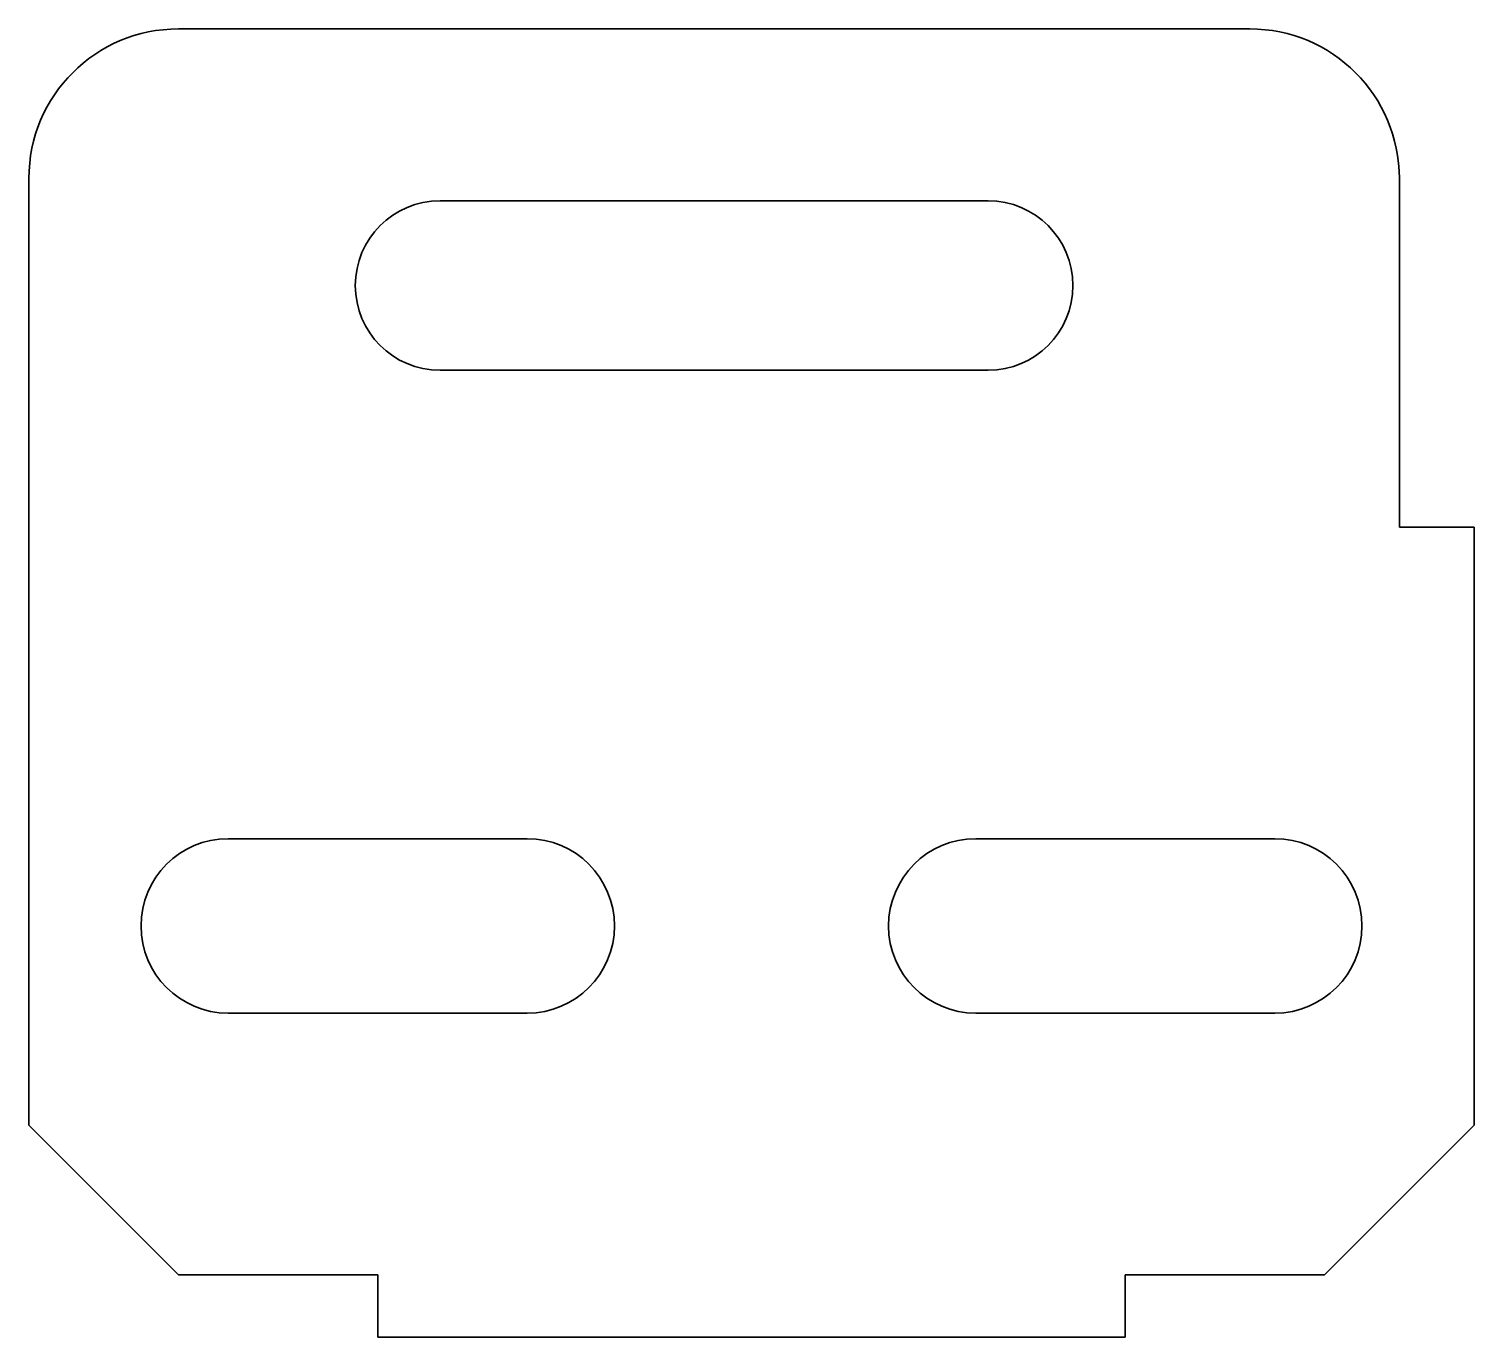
# Model space of a CAD drawing. Header units: millimetres. Extents: x 0 to 58, y 0 to 52.5.
import ezdxf

# ---------------------------------------------------------------- set-up
doc = ezdxf.new("R2010")
doc.units = ezdxf.units.MM
doc.layers.add('SIMUMAK Visible (ISO)', color=7, linetype='Continuous', lineweight=35)

# ---------------------------------------------------------------- blocks, each defined once
blk = doc.blocks.new('SIL-026-KRTL-02_Sheet_8_SIL-026-KRTL-02')
at = {"layer": 'SIMUMAK Visible (ISO)'}
for p, q in [((20, 26.25), (-23, 26.25)), ((-29, 20.25), (-29, -17.75)), ((26, 6.25), (26, 20.25)), ((-12.5, 19.35), (9.5, 19.35)), ((9.5, 12.55), (-12.5, 12.55)), ((29, 6.25), (26, 6.25)), ((29, -17.75), (29, 6.25)), ((-21, -6.25), (-9, -6.25)), ((9, -6.25), (21, -6.25)), ((-9, -13.25), (-21, -13.25)), ((21, -13.25), (9, -13.25)), ((-23, -23.75), (-29, -17.75)), ((29, -17.75), (23, -23.75)), ((-23, -23.75), (-15, -23.75)), ((-15, -23.75), (-15, -26.25)), ((15, -26.25), (15, -23.75)), ((15, -23.75), (23, -23.75)), ((-15, -26.25), (15, -26.25))]:
    blk.add_line(p, q, dxfattribs=at)
at = {"layer": 'SIMUMAK Visible (ISO)', "extrusion": (0, 0, -1)}
for centre, radius, start, end in [((23, 20.25), 6, 360, 90), ((-20, 20.25), 6, 90, 180), ((12.5, 15.95), 3.4, 270, 90), ((-9.5, 15.95), 3.4, 90, 270), ((21, -9.75), 3.5, 270, 90), ((9, -9.75), 3.5, 90, 270), ((-9, -9.75), 3.5, 270, 90), ((-21, -9.75), 3.5, 90, 270)]:
    blk.add_arc(centre, radius, start, end, dxfattribs=at)

msp = doc.modelspace()

# ---------------------------------------------------------------- block references
msp.add_blockref('SIL-026-KRTL-02_Sheet_8_SIL-026-KRTL-02', (29, 26.25))

doc.saveas('drawing.dxf')
